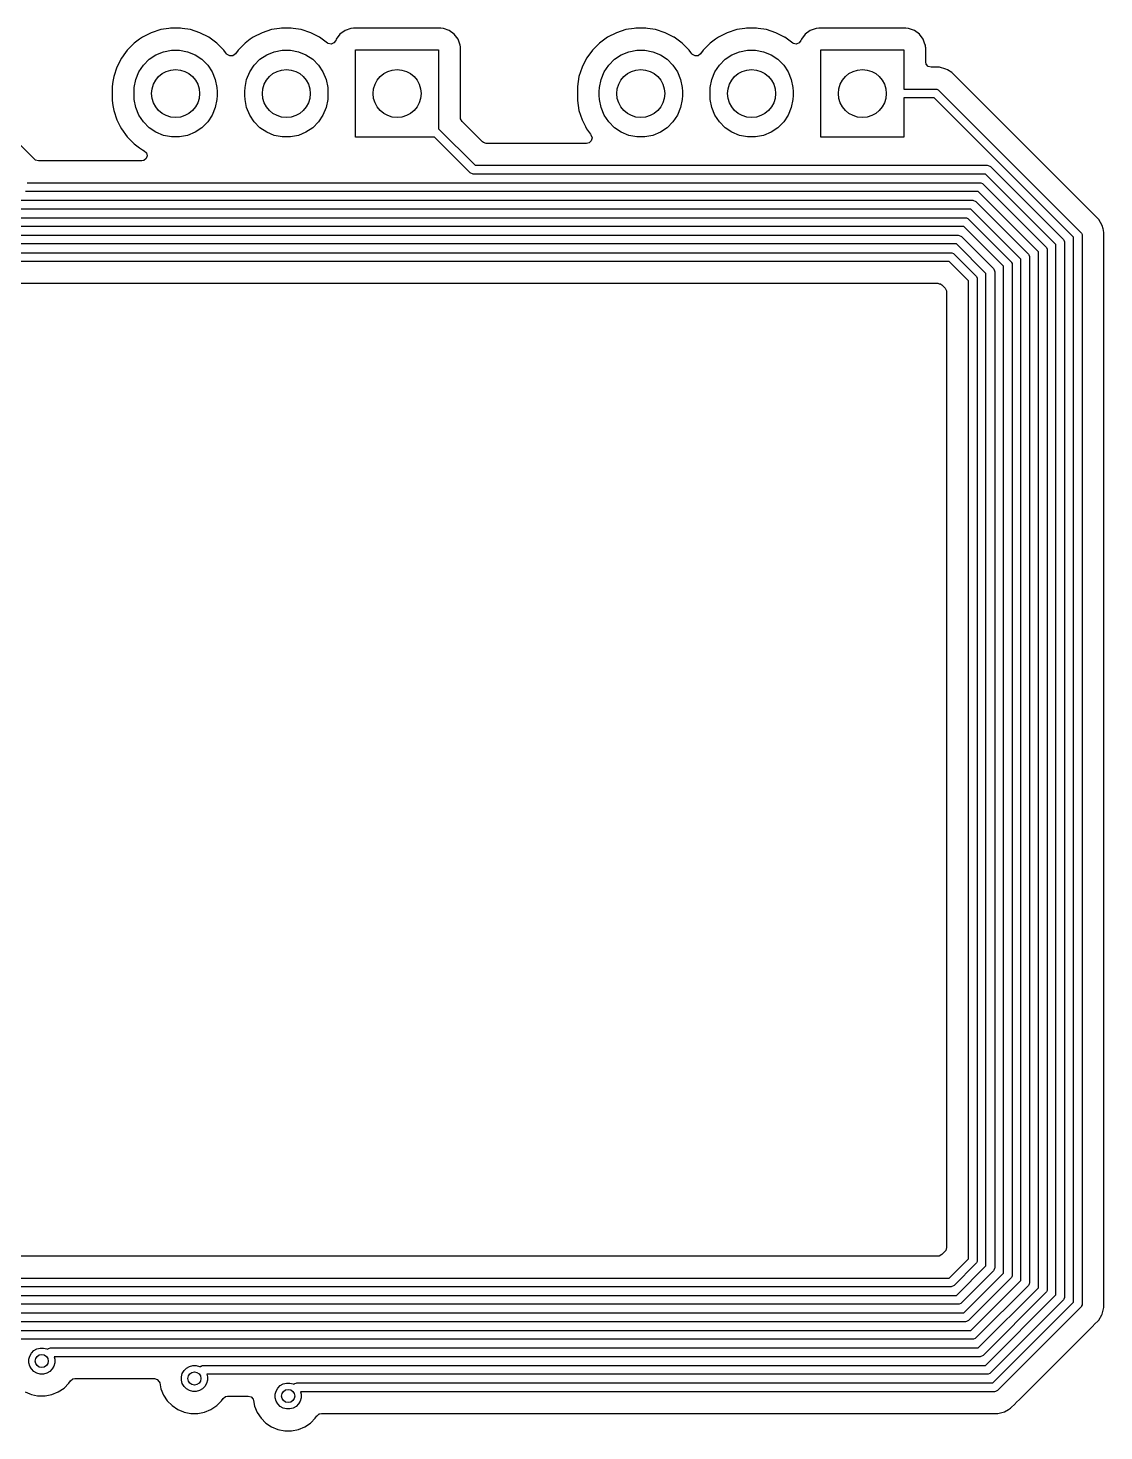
# Model space of a CAD drawing. Extents: x 81.5 to 180.4, y -148.7 to -49.7.
# Drawn here: x 141.18 to 165.86, y -112.36 to -80.2 of the extents above; entities that cross this region are included whole.
import ezdxf

# ---------------------------------------------------------------- set-up
doc = ezdxf.new("R2010")
doc.units = 0
doc.layers.add('BLACK', color=7, linetype='CONTINUOUS')

msp = doc.modelspace()

# ---------------------------------------------------------------- linework, layer by layer
at = {"layer": 'BLACK', "linetype": 'CONTINUOUS'}
for p, q in [((144.010244, -80.30595), (143.806461, -80.409783)), ((144.22775, -80.235278), (144.010244, -80.30595)), ((144.227753, -80.235278), (144.22775, -80.235278)), ((144.413188, -80.205908), (144.227753, -80.235278)), ((144.453646, -80.1995), (144.413188, -80.205908)), ((144.682354, -80.1995), (144.453646, -80.1995)), ((144.722812, -80.205908), (144.682354, -80.1995)), ((144.908248, -80.235278), (144.722812, -80.205908)), ((145.125755, -80.30595), (144.908248, -80.235278)), ((145.326926, -80.408452), (145.125755, -80.30595)), ((146.550244, -80.30595), (146.346461, -80.409783)), ((146.76775, -80.235278), (146.550244, -80.30595)), ((146.767753, -80.235278), (146.76775, -80.235278)), ((146.953188, -80.205908), (146.767753, -80.235278)), ((146.993646, -80.1995), (146.953188, -80.205908)), ((147.222354, -80.1995), (146.993646, -80.1995)), ((147.262812, -80.205908), (147.222354, -80.1995)), ((147.448248, -80.235278), (147.262812, -80.205908)), ((147.665755, -80.30595), (147.448248, -80.235278)), ((147.866926, -80.408452), (147.665755, -80.30595)), ((148.337952, -80.342455), (148.251706, -80.457664)), ((148.337955, -80.342452), (148.337952, -80.342455)), ((148.453164, -80.256206), (148.337955, -80.342452)), ((148.453171, -80.256202), (148.453164, -80.256206)), ((148.588016, -80.205908), (148.453171, -80.256202)), ((148.647623, -80.199501), (148.588016, -80.205908)), ((148.647629, -80.1995), (148.647623, -80.199501)), ((150.648364, -80.1995), (148.647629, -80.1995)), ((150.648373, -80.1995), (150.648364, -80.1995)), ((150.648381, -80.1995), (150.648373, -80.1995)), ((150.648383, -80.199501), (150.648381, -80.1995)), ((150.707983, -80.205908), (150.648383, -80.199501)), ((150.842828, -80.256202), (150.707982, -80.205908)), ((150.707982, -80.205908), (150.707983, -80.205908)), ((150.842835, -80.256206), (150.842828, -80.256202)), ((150.958044, -80.342452), (150.842835, -80.256206)), ((150.958047, -80.342455), (150.958044, -80.342452)), ((151.044293, -80.457664), (150.958047, -80.342455)), ((154.678244, -80.30595), (154.474461, -80.409783)), ((154.89575, -80.235278), (154.678244, -80.30595)), ((154.895753, -80.235278), (154.89575, -80.235278)), ((155.081188, -80.205908), (154.895753, -80.235278)), ((155.121646, -80.1995), (155.081188, -80.205908)), ((155.350354, -80.1995), (155.121646, -80.1995)), ((155.390812, -80.205908), (155.350354, -80.1995)), ((155.576248, -80.235278), (155.390812, -80.205908)), ((155.793755, -80.30595), (155.576248, -80.235278)), ((155.994926, -80.408452), (155.793755, -80.30595)), ((157.218244, -80.30595), (157.014461, -80.409783)), ((157.43575, -80.235278), (157.218244, -80.30595)), ((157.435753, -80.235278), (157.43575, -80.235278)), ((157.621188, -80.205908), (157.435753, -80.235278)), ((157.661646, -80.1995), (157.621188, -80.205908)), ((157.890354, -80.1995), (157.661646, -80.1995)), ((157.930812, -80.205908), (157.890354, -80.1995)), ((158.116248, -80.235278), (157.930812, -80.205908)), ((158.333755, -80.30595), (158.116248, -80.235278)), ((158.534926, -80.408452), (158.333755, -80.30595)), ((159.005952, -80.342455), (158.919706, -80.457664)), ((159.005955, -80.342452), (159.005952, -80.342455)), ((159.121164, -80.256206), (159.005955, -80.342452)), ((159.121171, -80.256202), (159.121164, -80.256206)), ((159.256016, -80.205908), (159.121171, -80.256202)), ((159.315623, -80.199501), (159.256016, -80.205908)), ((159.315629, -80.1995), (159.315623, -80.199501)), ((161.316364, -80.1995), (159.315629, -80.1995)), ((161.316373, -80.1995), (161.316364, -80.1995)), ((161.316381, -80.1995), (161.316373, -80.1995)), ((161.316383, -80.199501), (161.316381, -80.1995)), ((161.375983, -80.205908), (161.316383, -80.199501)), ((161.510828, -80.256202), (161.375982, -80.205908)), ((161.375982, -80.205908), (161.375983, -80.205908)), ((161.510835, -80.256206), (161.510828, -80.256202)), ((161.626044, -80.342452), (161.510835, -80.256206)), ((161.626047, -80.342455), (161.626044, -80.342452)), ((161.712293, -80.457664), (161.626047, -80.342455)), ((143.459714, -80.705934), (143.42004, -80.760541)), ((143.459716, -80.705932), (143.459714, -80.705934)), ((143.621431, -80.544216), (143.459716, -80.705931)), ((143.459716, -80.705931), (143.459716, -80.705932)), ((143.621432, -80.544216), (143.621431, -80.544216)), ((143.621434, -80.544214), (143.621432, -80.544216)), ((143.740551, -80.45767), (143.621434, -80.544214)), ((143.806461, -80.409783), (143.740551, -80.45767)), ((144.291504, -80.741014), (144.474639, -80.704587)), ((144.474639, -80.704587), (144.661361, -80.704587)), ((144.661361, -80.704587), (144.844496, -80.741014)), ((145.329538, -80.409783), (145.326926, -80.408452)), ((145.514566, -80.544214), (145.329538, -80.409783)), ((145.676286, -80.705934), (145.514566, -80.544214)), ((145.71596, -80.760541), (145.676286, -80.705934)), ((145.999715, -80.705932), (145.938318, -80.790438)), ((146.161431, -80.544216), (145.999715, -80.705932)), ((146.161432, -80.544216), (146.161431, -80.544216)), ((146.161434, -80.544214), (146.161432, -80.544216)), ((146.280551, -80.45767), (146.161434, -80.544214)), ((146.346461, -80.409783), (146.280551, -80.45767)), ((146.831504, -80.741014), (147.014639, -80.704587)), ((147.014639, -80.704587), (147.201361, -80.704587)), ((147.201361, -80.704587), (147.384496, -80.741014)), ((147.869538, -80.409783), (147.866926, -80.408452)), ((148.05225, -80.542531), (147.869538, -80.409783)), ((148.065699, -80.551039), (148.05225, -80.542531)), ((148.133972, -80.565891), (148.065699, -80.551039)), ((148.199436, -80.541474), (148.133972, -80.565891)), ((148.241308, -80.485541), (148.199436, -80.541474)), ((148.251703, -80.45767), (148.241308, -80.485541)), ((148.251706, -80.457664), (148.251703, -80.45767)), ((148.6955, -82.7), (148.6955, -80.7)), ((148.6955, -80.7), (150.6005, -80.7)), ((150.6005, -80.7), (150.6005, -82.511078)), ((151.044297, -80.457671), (151.044293, -80.457664)), ((151.08466, -80.565891), (151.044297, -80.457671)), ((151.094591, -80.592517), (151.08466, -80.565891)), ((151.098823, -80.631891), (151.094591, -80.592517)), ((151.100998, -80.652123), (151.098823, -80.631891)), ((151.100999, -80.652129), (151.100998, -80.652123)), ((151.100999, -82.252401), (151.100999, -80.652129)), ((154.127714, -80.705934), (154.08804, -80.760541)), ((154.127716, -80.705932), (154.127714, -80.705934)), ((154.289431, -80.544216), (154.127716, -80.705931)), ((154.127716, -80.705931), (154.127716, -80.705932)), ((154.289432, -80.544216), (154.289431, -80.544216)), ((154.289434, -80.544214), (154.289432, -80.544216)), ((154.408551, -80.45767), (154.289434, -80.544214)), ((154.474461, -80.409783), (154.408551, -80.45767)), ((154.959504, -80.741014), (155.142639, -80.704587)), ((155.142639, -80.704587), (155.329361, -80.704587)), ((155.329361, -80.704587), (155.512496, -80.741014)), ((155.997538, -80.409783), (155.994926, -80.408452)), ((156.182566, -80.544214), (155.997538, -80.409783)), ((156.344286, -80.705934), (156.182566, -80.544214)), ((156.38396, -80.760541), (156.344286, -80.705934)), ((156.667715, -80.705932), (156.606318, -80.790438)), ((156.829431, -80.544216), (156.667715, -80.705932)), ((156.829432, -80.544216), (156.829431, -80.544216)), ((156.829434, -80.544214), (156.829432, -80.544216)), ((156.948551, -80.45767), (156.829434, -80.544214)), ((157.014461, -80.409783), (156.948551, -80.45767)), ((157.499504, -80.741014), (157.682639, -80.704587)), ((157.682639, -80.704587), (157.869361, -80.704587)), ((157.869361, -80.704587), (158.052496, -80.741014)), ((158.537538, -80.409783), (158.534926, -80.408452)), ((158.72025, -80.542531), (158.537538, -80.409783)), ((158.733699, -80.551039), (158.72025, -80.542531)), ((158.801972, -80.565891), (158.733699, -80.551039)), ((158.867436, -80.541474), (158.801972, -80.565891)), ((158.909308, -80.485541), (158.867436, -80.541474)), ((158.919703, -80.45767), (158.909308, -80.485541)), ((158.919706, -80.457664), (158.919703, -80.45767)), ((159.3635, -82.7), (159.3635, -80.7)), ((159.3635, -80.7), (161.2685, -80.7)), ((161.2685, -80.7), (161.2685, -81.6)), ((161.712297, -80.457671), (161.712293, -80.457664)), ((161.75266, -80.565891), (161.712297, -80.457671)), ((161.762591, -80.592517), (161.75266, -80.565891)), ((161.766823, -80.631891), (161.762591, -80.592517)), ((161.768998, -80.652123), (161.766823, -80.631891)), ((161.768999, -80.652129), (161.768998, -80.652123)), ((161.768999, -80.9755), (161.768999, -80.652129)), ((143.325283, -80.890961), (143.22145, -81.094744)), ((143.42004, -80.760541), (143.325283, -80.890961)), ((143.831708, -81.04824), (143.96374, -80.916208)), ((143.96374, -80.916208), (144.118995, -80.81247)), ((144.118995, -80.81247), (144.291504, -80.741014)), ((144.844496, -80.741014), (145.017005, -80.81247)), ((145.017005, -80.81247), (145.17226, -80.916208)), ((145.17226, -80.916208), (145.304292, -81.04824)), ((145.737682, -80.790438), (145.71596, -80.760541)), ((145.751579, -80.806476), (145.737682, -80.790438)), ((145.813374, -80.839082), (145.751579, -80.806476)), ((145.882987, -80.833103), (145.813374, -80.839082)), ((145.938318, -80.790438), (145.882987, -80.833103)), ((146.371708, -81.04824), (146.50374, -80.916208)), ((146.50374, -80.916208), (146.658995, -80.81247)), ((146.658995, -80.81247), (146.831504, -80.741014)), ((147.384496, -80.741014), (147.557005, -80.81247)), ((147.557005, -80.81247), (147.71226, -80.916208)), ((147.71226, -80.916208), (147.844292, -81.04824)), ((153.993283, -80.890961), (153.88945, -81.094744)), ((154.08804, -80.760541), (153.993283, -80.890961)), ((154.499708, -81.04824), (154.63174, -80.916208)), ((154.63174, -80.916208), (154.786995, -80.81247)), ((154.786995, -80.81247), (154.959504, -80.741014)), ((155.512496, -80.741014), (155.685005, -80.81247)), ((155.685005, -80.81247), (155.84026, -80.916208)), ((155.84026, -80.916208), (155.972292, -81.04824)), ((156.405682, -80.790438), (156.38396, -80.760541)), ((156.419579, -80.806476), (156.405682, -80.790438)), ((156.481374, -80.839082), (156.419579, -80.806476)), ((156.550987, -80.833103), (156.481374, -80.839082)), ((156.606318, -80.790438), (156.550987, -80.833103)), ((157.039708, -81.04824), (157.17174, -80.916208)), ((157.17174, -80.916208), (157.326995, -80.81247)), ((157.326995, -80.81247), (157.499504, -80.741014)), ((158.052496, -80.741014), (158.225005, -80.81247)), ((158.225005, -80.81247), (158.38026, -80.916208)), ((158.38026, -80.916208), (158.512292, -81.04824)), ((161.780205, -81.027011), (161.768999, -80.9755)), ((161.82596, -81.079815), (161.780205, -81.027011)), ((143.150778, -81.312253), (143.132905, -81.425099)), ((143.22145, -81.094744), (143.150778, -81.31225)), ((143.150778, -81.31225), (143.150778, -81.312253)), ((143.656514, -81.376004), (143.72797, -81.203495)), ((143.72797, -81.203495), (143.831708, -81.04824)), ((145.304292, -81.04824), (145.40803, -81.203495)), ((145.40803, -81.203495), (145.479486, -81.376004)), ((146.196514, -81.376004), (146.26797, -81.203495)), ((146.26797, -81.203495), (146.371708, -81.04824)), ((147.844292, -81.04824), (147.94803, -81.203495)), ((147.94803, -81.203495), (148.019486, -81.376004)), ((153.818778, -81.312253), (153.800905, -81.425099)), ((153.88945, -81.094744), (153.818778, -81.31225)), ((153.818778, -81.31225), (153.818778, -81.312253)), ((154.324514, -81.376004), (154.39597, -81.203495)), ((154.39597, -81.203495), (154.499708, -81.04824)), ((155.972292, -81.04824), (156.07603, -81.203495)), ((156.07603, -81.203495), (156.147486, -81.376004)), ((156.864514, -81.376004), (156.93597, -81.203495)), ((156.93597, -81.203495), (157.039708, -81.04824)), ((158.512292, -81.04824), (158.61603, -81.203495)), ((158.61603, -81.203495), (158.687486, -81.376004)), ((161.892999, -81.0995), (161.82596, -81.079815)), ((161.915931, -81.0995), (161.892999, -81.0995)), ((161.915947, -81.099499), (161.915931, -81.0995)), ((161.923543, -81.099499), (161.915947, -81.099499)), ((162.081657, -81.099499), (161.923543, -81.099499)), ((162.234385, -81.140423), (162.081657, -81.099499)), ((162.269578, -81.160742), (162.234385, -81.140423)), ((162.371316, -81.21948), (162.269578, -81.160742)), ((162.371317, -81.219481), (162.371316, -81.21948)), ((162.490188, -81.338352), (162.371317, -81.219481)), ((162.49019, -81.338355), (162.490188, -81.338352)), ((165.620374, -84.468539), (162.49019, -81.338355)), ((143.132905, -81.425099), (143.115, -81.538146)), ((143.115, -81.538146), (143.115, -81.861854)), ((143.6155, -81.6525), (143.620087, -81.559139)), ((143.6155, -81.7475), (143.6155, -81.6525)), ((143.620087, -81.559139), (143.656514, -81.376004)), ((145.479486, -81.376004), (145.515913, -81.559139)), ((145.515913, -81.559139), (145.5205, -81.6525)), ((145.5205, -81.6525), (145.5205, -81.7475)), ((146.1555, -81.6525), (146.160087, -81.559139)), ((146.1555, -81.7475), (146.1555, -81.6525)), ((146.160087, -81.559139), (146.196514, -81.376004)), ((148.019486, -81.376004), (148.055913, -81.559139)), ((148.055913, -81.559139), (148.0605, -81.6525)), ((148.0605, -81.6525), (148.0605, -81.7475)), ((153.800905, -81.425099), (153.783, -81.538146)), ((153.783, -81.538146), (153.783, -81.861854)), ((154.2835, -81.6525), (154.288087, -81.559139)), ((154.2835, -81.7475), (154.2835, -81.6525)), ((154.288087, -81.559139), (154.324514, -81.376004)), ((156.147486, -81.376004), (156.183913, -81.559139)), ((156.183913, -81.559139), (156.1885, -81.6525)), ((156.1885, -81.6525), (156.1885, -81.7475)), ((156.8235, -81.6525), (156.828087, -81.559139)), ((156.8235, -81.7475), (156.8235, -81.6525)), ((156.828087, -81.559139), (156.864514, -81.376004)), ((158.687486, -81.376004), (158.723913, -81.559139)), ((158.723913, -81.559139), (158.7285, -81.6525)), ((158.7285, -81.6525), (158.7285, -81.7475)), ((161.2685, -81.6), (162.0026, -81.6)), ((162.0026, -81.6), (162.022109, -81.601921)), ((162.022109, -81.601921), (162.058157, -81.616853)), ((162.058157, -81.616853), (162.073311, -81.629289)), ((162.073311, -81.629289), (165.32671, -84.882689)), ((143.115, -81.861854), (143.132889, -81.974799)), ((143.132889, -81.974799), (143.150778, -82.087746)), ((143.620087, -81.840861), (143.6155, -81.7475)), ((143.656514, -82.023996), (143.620087, -81.840861)), ((145.515913, -81.840861), (145.479486, -82.023996)), ((145.5205, -81.7475), (145.515913, -81.840861)), ((146.160087, -81.840861), (146.1555, -81.7475)), ((146.196514, -82.023996), (146.160087, -81.840861)), ((148.055913, -81.840861), (148.019486, -82.023996)), ((148.0605, -81.7475), (148.055913, -81.840861)), ((153.783, -81.861854), (153.800889, -81.974799)), ((153.800889, -81.974799), (153.818778, -82.087746)), ((154.288087, -81.840861), (154.2835, -81.7475)), ((154.324514, -82.023996), (154.288087, -81.840861)), ((156.183913, -81.840861), (156.147486, -82.023996)), ((156.1885, -81.7475), (156.183913, -81.840861)), ((156.828087, -81.840861), (156.8235, -81.7475)), ((156.864514, -82.023996), (156.828087, -81.840861)), ((158.723913, -81.840861), (158.687486, -82.023996)), ((158.7285, -81.7475), (158.723913, -81.840861)), ((161.961178, -81.8), (161.2685, -81.8)), ((161.2685, -81.8), (161.2685, -82.7)), ((165.156, -84.994821), (161.961178, -81.8)), ((143.150778, -82.087746), (143.150778, -82.087749)), ((143.150778, -82.087749), (143.22145, -82.305255)), ((143.22145, -82.305255), (143.298, -82.455492)), ((143.72797, -82.196505), (143.656514, -82.023996)), ((143.831708, -82.35176), (143.72797, -82.196505)), ((145.40803, -82.196505), (145.304292, -82.35176)), ((145.479486, -82.023996), (145.40803, -82.196505)), ((146.26797, -82.196505), (146.196514, -82.023996)), ((146.371708, -82.35176), (146.26797, -82.196505)), ((147.94803, -82.196505), (147.844292, -82.35176)), ((148.019486, -82.023996), (147.94803, -82.196505)), ((151.103833, -82.278759), (151.100999, -82.252401)), ((151.137318, -82.340082), (151.103833, -82.278759)), ((153.818778, -82.087746), (153.818778, -82.087749)), ((153.818778, -82.087749), (153.88945, -82.305255)), ((153.88945, -82.305255), (153.966, -82.455492)), ((154.39597, -82.196505), (154.324514, -82.023996)), ((154.499708, -82.35176), (154.39597, -82.196505)), ((156.07603, -82.196505), (155.972292, -82.35176)), ((156.147486, -82.023996), (156.07603, -82.196505)), ((156.93597, -82.196505), (156.864514, -82.023996)), ((157.039708, -82.35176), (156.93597, -82.196505)), ((158.61603, -82.196505), (158.512292, -82.35176)), ((158.687486, -82.023996), (158.61603, -82.196505)), ((141.338416, -83.209181), (140.469318, -82.340083)), ((143.298, -82.455492), (143.325283, -82.509038)), ((143.325283, -82.509038), (143.459714, -82.694066)), ((143.96374, -82.483792), (143.831708, -82.35176)), ((144.118995, -82.58753), (143.96374, -82.483792)), ((144.291504, -82.658986), (144.118995, -82.58753)), ((145.017005, -82.58753), (144.844496, -82.658986)), ((145.17226, -82.483792), (145.017005, -82.58753)), ((145.304292, -82.35176), (145.17226, -82.483792)), ((146.50374, -82.483792), (146.371708, -82.35176)), ((146.658995, -82.58753), (146.50374, -82.483792)), ((146.831504, -82.658986), (146.658995, -82.58753)), ((147.557005, -82.58753), (147.384496, -82.658986)), ((147.71226, -82.483792), (147.557005, -82.58753)), ((147.844292, -82.35176), (147.71226, -82.483792)), ((150.6005, -82.511078), (151.434421, -83.345)), ((151.605417, -82.808181), (151.137318, -82.340082)), ((153.966, -82.455492), (153.993283, -82.509038)), ((153.993283, -82.509038), (154.083271, -82.632896)), ((154.083271, -82.632896), (154.093965, -82.647614)), ((154.63174, -82.483792), (154.499708, -82.35176)), ((154.786995, -82.58753), (154.63174, -82.483792)), ((154.959504, -82.658986), (154.786995, -82.58753)), ((155.685005, -82.58753), (155.512496, -82.658986)), ((155.84026, -82.483792), (155.685005, -82.58753)), ((155.972292, -82.35176), (155.84026, -82.483792)), ((157.17174, -82.483792), (157.039708, -82.35176)), ((157.326995, -82.58753), (157.17174, -82.483792)), ((157.499504, -82.658986), (157.326995, -82.58753)), ((158.225005, -82.58753), (158.052496, -82.658986)), ((158.38026, -82.483792), (158.225005, -82.58753)), ((158.512292, -82.35176), (158.38026, -82.483792)), ((143.459714, -82.694066), (143.621434, -82.855786)), ((143.621434, -82.855786), (143.740549, -82.942328)), ((143.740549, -82.942328), (143.806463, -82.990218)), ((144.474639, -82.695413), (144.291504, -82.658986)), ((144.661361, -82.695413), (144.474639, -82.695413)), ((144.844496, -82.658986), (144.661361, -82.695413)), ((147.014639, -82.695413), (146.831504, -82.658986)), ((147.201361, -82.695413), (147.014639, -82.695413)), ((147.384496, -82.658986), (147.201361, -82.695413)), ((150.506579, -82.7), (148.6955, -82.7)), ((151.32229, -83.515711), (150.506579, -82.7)), ((151.626059, -82.824815), (151.605417, -82.808181)), ((151.693098, -82.8445), (151.626059, -82.824815)), ((153.993647, -82.8445), (151.693098, -82.8445)), ((154.051514, -82.83017), (153.993647, -82.8445)), ((154.10162, -82.781475), (154.051514, -82.83017)), ((154.093965, -82.647614), (154.117445, -82.713421)), ((154.117445, -82.713421), (154.10162, -82.781475)), ((155.142639, -82.695413), (154.959504, -82.658986)), ((155.329361, -82.695413), (155.142639, -82.695413)), ((155.512496, -82.658986), (155.329361, -82.695413)), ((157.682639, -82.695413), (157.499504, -82.658986)), ((157.869361, -82.695413), (157.682639, -82.695413)), ((158.052496, -82.658986), (157.869361, -82.695413)), ((161.2685, -82.7), (159.3635, -82.7)), ((141.359058, -83.225815), (141.338416, -83.209181)), ((141.426097, -83.2455), (141.359058, -83.225815)), ((143.790986, -83.2455), (141.426097, -83.2455)), ((143.83762, -83.236397), (143.790986, -83.2455)), ((143.806463, -82.990218), (143.84728, -83.011015)), ((143.892335, -83.192945), (143.83762, -83.236397)), ((143.84728, -83.011015), (143.898077, -83.058989)), ((143.914872, -83.12681), (143.892335, -83.192945)), ((143.898077, -83.058989), (143.914872, -83.12681)), ((151.337443, -83.528148), (151.32229, -83.515711)), ((151.373491, -83.543079), (151.337443, -83.528148)), ((151.393, -83.545), (151.373491, -83.543079)), ((163.139078, -83.545), (151.393, -83.545)), ((151.434421, -83.345), (163.1805, -83.345)), ((164.197034, -84.602955), (163.139078, -83.545)), ((163.1805, -83.345), (163.200009, -83.346921)), ((163.200009, -83.346921), (163.236057, -83.361853)), ((163.236057, -83.361853), (163.251211, -83.374289)), ((163.251211, -83.374289), (164.338455, -84.461534)), ((141.167421, -83.746), (163.0144, -83.746)), ((163.0144, -83.746), (163.033909, -83.747921)), ((163.033909, -83.747921), (163.069957, -83.762853)), ((163.069957, -83.762853), (163.085111, -83.775289)), ((163.085111, -83.775289), (164.524711, -85.214889)), ((130.900422, -84.147), (161.6, -84.147)), ((162.972978, -83.946), (141.126, -83.946)), ((161.6, -84.147), (162.8483, -84.147)), ((162.8483, -84.147), (162.867809, -84.148921)), ((162.867809, -84.148921), (162.903857, -84.163853)), ((162.903857, -84.163853), (162.919011, -84.176289)), ((162.919011, -84.176289), (164.123711, -85.380989)), ((164.354, -85.327022), (162.972978, -83.946)), ((120.633421, -84.548), (162.6822, -84.548)), ((161.6, -84.347), (130.859, -84.347)), ((162.806878, -84.347), (161.6, -84.347)), ((162.6822, -84.548), (162.701709, -84.549921)), ((162.701709, -84.549921), (162.737757, -84.564853)), ((162.737757, -84.564853), (162.752911, -84.577289)), ((163.953, -85.493122), (162.806878, -84.347)), ((164.338455, -84.461534), (164.338461, -84.461539)), ((164.338461, -84.461539), (164.925711, -85.048789)), ((165.620385, -84.468549), (165.620374, -84.468539)), ((165.624715, -84.472879), (165.620385, -84.468549)), ((165.624716, -84.47288), (165.624715, -84.472879)), ((165.73652, -84.584684), (165.624716, -84.47288)), ((162.640778, -84.748), (120.592, -84.748)), ((163.552, -85.659221), (162.640778, -84.748)), ((162.752911, -84.577289), (163.72271, -85.547089)), ((164.197039, -84.602961), (164.197034, -84.602955)), ((164.755, -85.160922), (164.197039, -84.602961)), ((165.32671, -84.882689), (165.339147, -84.897842)), ((165.736521, -84.584686), (165.73652, -84.584684)), ((165.736524, -84.58469), (165.736521, -84.584686)), ((165.815573, -84.721609), (165.736524, -84.58469)), ((165.815577, -84.721616), (165.815573, -84.721609)), ((165.837941, -84.80508), (165.815577, -84.721616)), ((165.844568, -84.829815), (165.837941, -84.80508)), ((165.849307, -84.8475), (165.844568, -84.829815)), ((165.8565, -84.874343), (165.849307, -84.8475)), ((165.8565, -85.870943), (165.8565, -84.874343)), ((162.474678, -85.149), (110.259, -85.149)), ((110.300422, -84.949), (162.5161, -84.949)), ((163.151, -85.825321), (162.474678, -85.149)), ((162.5161, -84.949), (162.535609, -84.950921)), ((162.535609, -84.950921), (162.571657, -84.965853)), ((162.571657, -84.965853), (162.586811, -84.978289)), ((162.586811, -84.978289), (163.321711, -85.71319)), ((164.755, -109.239078), (164.755, -85.160922)), ((164.925711, -85.048789), (164.938147, -85.063943)), ((164.938147, -85.063943), (164.953079, -85.099991)), ((164.953079, -85.099991), (164.955, -85.1195)), ((164.955, -85.1195), (164.955, -109.2805)), ((165.156, -85.95), (165.156, -84.994821)), ((165.339147, -84.897842), (165.339147, -84.897843)), ((165.339147, -84.897843), (165.354079, -84.933891)), ((165.354079, -84.933891), (165.356, -84.9534)), ((165.356, -84.9534), (165.356, -85.95)), ((100.099422, -85.35), (162.35, -85.35)), ((162.35, -85.35), (162.369509, -85.351921)), ((162.369509, -85.351921), (162.405557, -85.366853)), ((162.405557, -85.366853), (162.420711, -85.379289)), ((162.420711, -85.379289), (162.920711, -85.879289)), ((163.953, -91.2), (163.953, -85.493122)), ((164.123711, -85.380989), (164.136147, -85.396143)), ((164.136147, -85.396143), (164.151079, -85.432191)), ((164.151079, -85.432191), (164.153, -85.4517)), ((164.153, -85.4517), (164.153, -91.2)), ((164.354, -88.7), (164.354, -85.327022)), ((164.524711, -85.214889), (164.537147, -85.230043)), ((164.537147, -85.230043), (164.552079, -85.266091)), ((164.552079, -85.266091), (164.554, -85.2856)), ((164.554, -85.2856), (164.554, -88.7)), ((162.308578, -85.55), (100.058, -85.55)), ((162.75, -85.991422), (162.308578, -85.55)), ((163.151, -108.574678), (163.151, -85.825321)), ((163.321711, -85.71319), (163.334148, -85.728343)), ((163.334148, -85.728343), (163.349079, -85.764391)), ((163.349079, -85.764391), (163.351, -85.7839)), ((163.351, -85.7839), (163.351, -108.6161)), ((163.552, -108.740778), (163.552, -85.659221)), ((163.72271, -85.547089), (163.735147, -85.562242)), ((163.735147, -85.562242), (163.73952, -85.5728)), ((163.73952, -85.5728), (163.750079, -85.598291)), ((163.750079, -85.598291), (163.752, -85.6178)), ((163.752, -85.6178), (163.752, -108.7822)), ((100.144669, -86.0505), (162.049903, -86.0505)), ((162.049903, -86.0505), (162.079343, -86.059144)), ((162.079343, -86.059144), (162.10933, -86.065668)), ((162.10933, -86.065668), (162.114345, -86.069422)), ((162.114345, -86.069422), (162.116942, -86.070185)), ((162.116942, -86.070185), (162.137584, -86.086819)), ((162.137584, -86.086819), (162.213181, -86.162416)), ((162.213181, -86.162416), (162.246666, -86.223739)), ((162.75, -108.408578), (162.75, -85.991422)), ((162.920711, -85.879289), (162.933147, -85.894443)), ((162.933147, -85.894443), (162.948079, -85.930491)), ((162.948079, -85.930491), (162.95, -85.95)), ((162.95, -85.95), (162.95, -108.45)), ((165.156, -109.405178), (165.156, -85.95)), ((165.356, -85.95), (165.356, -109.4466)), ((165.8565, -97.358713), (165.8565, -85.870943)), ((162.246666, -86.223739), (162.2495, -86.250097)), ((162.2495, -86.250097), (162.2495, -108.149901)), ((164.354, -109.072978), (164.354, -88.7)), ((164.554, -88.7), (164.554, -109.1144)), ((163.953, -108.906878), (163.953, -91.2)), ((164.153, -91.2), (164.153, -108.9483)), ((165.8565, -109.020513), (165.8565, -97.358713)), ((162.049902, -108.3495), (132.270943, -108.3495)), ((162.076261, -108.346666), (162.049902, -108.3495)), ((162.137584, -108.313181), (162.076261, -108.346666)), ((162.213182, -108.237582), (162.137584, -108.313181)), ((162.229815, -108.21694), (162.213182, -108.237582)), ((162.2495, -108.149901), (162.229815, -108.21694)), ((162.308578, -108.85), (162.75, -108.408578)), ((162.920711, -108.520711), (162.420711, -109.020711)), ((162.474678, -109.251), (163.151, -108.574678)), ((163.321711, -108.68681), (162.586811, -109.421711)), ((162.933147, -108.505557), (162.920711, -108.520711)), ((162.948079, -108.469509), (162.933147, -108.505557)), ((162.95, -108.45), (162.948079, -108.469509)), ((163.334148, -108.671657), (163.321711, -108.68681)), ((163.349079, -108.635609), (163.334148, -108.671657)), ((163.351, -108.6161), (163.349079, -108.635609)), ((132.35, -108.85), (162.308578, -108.85)), ((162.640778, -109.652), (163.552, -108.740778)), ((163.72271, -108.852911), (162.752911, -109.822711)), ((162.806878, -110.053), (163.953, -108.906878)), ((163.735147, -108.837758), (163.72271, -108.852911)), ((163.741029, -108.823556), (163.735147, -108.837758)), ((163.750079, -108.801709), (163.741029, -108.823556)), ((163.752, -108.7822), (163.750079, -108.801709)), ((164.136147, -109.003857), (164.123711, -109.019011)), ((164.144161, -108.984509), (164.136147, -109.003857)), ((164.151079, -108.967809), (164.144161, -108.984509)), ((164.153, -108.9483), (164.151079, -108.967809)), ((162.35, -109.05), (132.391422, -109.05)), ((134.699, -109.251), (162.474678, -109.251)), ((162.369509, -109.048079), (162.35, -109.05)), ((162.405557, -109.033147), (162.369509, -109.048079)), ((162.420711, -109.020711), (162.405557, -109.033147)), ((164.123711, -109.019011), (162.919011, -110.223711)), ((162.972978, -110.454), (164.354, -109.072978)), ((164.524711, -109.185111), (163.085111, -110.624711)), ((163.139078, -110.855), (164.755, -109.239078)), ((164.537147, -109.169957), (164.524711, -109.185111)), ((164.552079, -109.133909), (164.537147, -109.169957)), ((164.554, -109.1144), (164.552079, -109.133909)), ((164.953079, -109.300009), (164.938148, -109.336057)), ((164.955, -109.2805), (164.953079, -109.300009)), ((165.8565, -109.367543), (165.8565, -109.020513)), ((162.5161, -109.451), (134.740421, -109.451)), ((162.535609, -109.449079), (162.5161, -109.451)), ((162.571657, -109.434147), (162.535609, -109.449079)), ((162.586811, -109.421711), (162.571657, -109.434147)), ((164.925711, -109.35121), (163.251211, -111.025711)), ((163.380589, -111.180589), (165.156, -109.405178)), ((165.326711, -109.517311), (163.522011, -111.322011)), ((164.938148, -109.336057), (164.925711, -109.35121)), ((165.339147, -109.502158), (165.326711, -109.517311)), ((165.34352, -109.491599), (165.339147, -109.502158)), ((165.354079, -109.466109), (165.34352, -109.491599)), ((165.356, -109.4466), (165.354079, -109.466109)), ((165.815577, -109.678385), (165.8565, -109.525658)), ((165.8565, -109.525658), (165.8565, -109.367543)), ((136.799, -109.652), (162.640778, -109.652)), ((162.6822, -109.852), (136.839422, -109.852)), ((162.701709, -109.850079), (162.6822, -109.852)), ((162.737757, -109.835147), (162.701709, -109.850079)), ((162.752911, -109.822711), (162.737757, -109.835147)), ((163.931819, -111.620016), (165.614506, -109.937327)), ((165.614506, -109.937327), (165.614511, -109.937324)), ((165.614511, -109.937324), (165.624714, -109.92712)), ((165.624714, -109.92712), (165.624716, -109.92712)), ((165.624716, -109.92712), (165.73652, -109.815316)), ((165.73652, -109.815316), (165.808244, -109.691086)), ((165.808244, -109.691086), (165.815577, -109.678385)), ((140.85, -110.053), (159.6, -110.053)), ((159.6, -110.253), (140.85, -110.253)), ((159.6, -110.053), (162.806878, -110.053)), ((162.8483, -110.253), (159.6, -110.253)), ((162.867809, -110.251079), (162.8483, -110.253)), ((162.903857, -110.236147), (162.867809, -110.251079)), ((162.919011, -110.223711), (162.903857, -110.236147)), ((141.222836, -110.638195), (141.261994, -110.570372)), ((141.261994, -110.570372), (141.317372, -110.514994)), ((141.317372, -110.514994), (141.385195, -110.475836)), ((141.385195, -110.475836), (141.460842, -110.455567)), ((141.460842, -110.455567), (141.539158, -110.455567)), ((141.539158, -110.455567), (141.614805, -110.475836)), ((141.614805, -110.475836), (141.628079, -110.483499)), ((141.628079, -110.483499), (141.628289, -110.48329)), ((141.628289, -110.48329), (141.643442, -110.470853)), ((141.643442, -110.470853), (141.654, -110.466479)), ((141.654, -110.466479), (141.679491, -110.455921)), ((141.679491, -110.455921), (141.699, -110.454)), ((141.699, -110.454), (142.35, -110.454)), ((142.35, -110.454), (162.972978, -110.454)), ((141.202567, -110.713842), (141.222836, -110.638195)), ((141.202567, -110.792158), (141.202567, -110.713842)), ((141.222836, -110.867805), (141.202567, -110.792158)), ((141.261994, -110.935628), (141.222836, -110.867805)), ((141.317372, -110.991006), (141.261994, -110.935628)), ((141.738006, -110.935628), (141.682628, -110.991006)), ((141.777164, -110.867805), (141.738006, -110.935628)), ((141.797433, -110.792158), (141.777164, -110.867805)), ((142.35, -110.654), (141.781399, -110.654)), ((141.781399, -110.654), (141.797433, -110.713842)), ((141.797433, -110.713842), (141.797433, -110.792158)), ((163.0144, -110.654), (142.35, -110.654)), ((144.761994, -110.971372), (144.817372, -110.915994)), ((144.817372, -110.915994), (144.885195, -110.876836)), ((144.885195, -110.876836), (144.960842, -110.856567)), ((144.960842, -110.856567), (145.039158, -110.856567)), ((145.039158, -110.856567), (145.114805, -110.876836)), ((145.114805, -110.876836), (145.128079, -110.884499)), ((145.128079, -110.884499), (145.128289, -110.88429)), ((145.128289, -110.88429), (145.143442, -110.871853)), ((145.143442, -110.871853), (145.154, -110.867479)), ((145.154, -110.867479), (145.179491, -110.856921)), ((145.179491, -110.856921), (145.199, -110.855)), ((145.199, -110.855), (153.1, -110.855)), ((153.1, -110.855), (163.139078, -110.855)), ((163.033909, -110.652079), (163.0144, -110.654)), ((163.069957, -110.637147), (163.033909, -110.652079)), ((163.085111, -110.624711), (163.069957, -110.637147)), ((141.385195, -111.030164), (141.317372, -110.991006)), ((141.460842, -111.050433), (141.385195, -111.030164)), ((141.539158, -111.050433), (141.460842, -111.050433)), ((141.614805, -111.030164), (141.539158, -111.050433)), ((141.682628, -110.991006), (141.614805, -111.030164)), ((142.121789, -111.263289), (142.157657, -111.209608)), ((142.157657, -111.209608), (142.211269, -111.164804)), ((142.211269, -111.164804), (142.260759, -111.1545)), ((142.260759, -111.1545), (142.270943, -111.1545)), ((142.270943, -111.1545), (144.082152, -111.1545)), ((144.082152, -111.1545), (144.149191, -111.174185)), ((144.149191, -111.174185), (144.194946, -111.226989)), ((144.194946, -111.226989), (144.203769, -111.254308)), ((144.203769, -111.254308), (144.230261, -111.387491)), ((144.702567, -111.114842), (144.722836, -111.039195)), ((144.702567, -111.193158), (144.702567, -111.114842)), ((144.722836, -111.268805), (144.702567, -111.193158)), ((144.722836, -111.039195), (144.761994, -110.971372)), ((145.297433, -111.193158), (145.277164, -111.268805)), ((153.1, -111.055), (145.281399, -111.055)), ((145.281399, -111.055), (145.297433, -111.114842)), ((145.297433, -111.114842), (145.297433, -111.193158)), ((147.035195, -111.277836), (147.110842, -111.257567)), ((147.110842, -111.257567), (147.189158, -111.257567)), ((147.189158, -111.257567), (147.264805, -111.277836)), ((147.304, -111.268479), (147.329491, -111.257921)), ((147.329491, -111.257921), (147.349, -111.256)), ((147.349, -111.256), (147.85, -111.256)), ((147.85, -111.256), (163.305178, -111.256)), ((163.1805, -111.055), (153.1, -111.055)), ((163.200009, -111.053079), (163.1805, -111.055)), ((163.236057, -111.038147), (163.200009, -111.053079)), ((163.251211, -111.025711), (163.236057, -111.038147)), ((163.305178, -111.256), (163.380589, -111.180589)), ((141.120827, -111.462397), (141.223679, -111.504999)), ((141.223679, -111.504999), (141.266503, -111.522737)), ((141.266503, -111.522737), (141.403306, -111.549949)), ((141.403306, -111.549949), (141.421153, -111.553499)), ((141.421153, -111.553499), (141.421156, -111.5535)), ((141.421156, -111.5535), (141.421158, -111.5535)), ((141.421158, -111.5535), (141.578844, -111.5535)), ((141.578844, -111.5535), (141.578845, -111.553499)), ((141.578845, -111.553499), (141.733497, -111.522737)), ((141.733497, -111.522737), (141.879179, -111.462394)), ((141.879179, -111.462394), (142.010289, -111.374789)), ((142.010289, -111.374789), (142.121789, -111.263289)), ((144.230261, -111.387491), (144.230264, -111.387501)), ((144.230264, -111.387501), (144.290602, -111.533172)), ((144.290602, -111.533172), (144.290609, -111.533185)), ((144.290609, -111.533185), (144.37821, -111.664288)), ((144.761994, -111.336628), (144.722836, -111.268805)), ((144.817372, -111.392006), (144.761994, -111.336628)), ((144.885195, -111.431164), (144.817372, -111.392006)), ((144.960842, -111.451433), (144.885195, -111.431164)), ((145.039158, -111.451433), (144.960842, -111.451433)), ((145.114805, -111.431164), (145.039158, -111.451433)), ((145.182628, -111.392006), (145.114805, -111.431164)), ((145.238006, -111.336628), (145.182628, -111.392006)), ((145.277164, -111.268805), (145.238006, -111.336628)), ((145.657657, -111.610608), (145.711269, -111.565804)), ((145.711269, -111.565804), (145.760759, -111.5555)), ((145.760759, -111.5555), (146.232152, -111.5555)), ((146.232152, -111.5555), (146.299191, -111.575185)), ((146.299191, -111.575185), (146.344946, -111.627989)), ((146.852567, -111.515842), (146.872836, -111.440195)), ((146.852567, -111.594158), (146.852567, -111.515842)), ((146.872836, -111.440195), (146.911994, -111.372372)), ((146.911994, -111.372372), (146.967372, -111.316994)), ((146.967372, -111.316994), (147.035195, -111.277836)), ((147.264805, -111.277836), (147.278079, -111.285499)), ((147.278079, -111.285499), (147.278289, -111.28529)), ((147.278289, -111.28529), (147.293442, -111.272853)), ((147.293442, -111.272853), (147.304, -111.268479)), ((147.85, -111.456), (147.431399, -111.456)), ((147.431399, -111.456), (147.447433, -111.515842)), ((147.447433, -111.515842), (147.447433, -111.594158)), ((163.3466, -111.456), (147.85, -111.456)), ((163.366109, -111.454079), (163.3466, -111.456)), ((163.402157, -111.439147), (163.366109, -111.454079)), ((163.417311, -111.426711), (163.402157, -111.439147)), ((163.522011, -111.322011), (163.417311, -111.426711)), ((144.37821, -111.664288), (144.378213, -111.664292)), ((144.378213, -111.664292), (144.489707, -111.775786)), ((144.489707, -111.775786), (144.489711, -111.775789)), ((144.489711, -111.775789), (144.620814, -111.86339)), ((144.620814, -111.86339), (144.620827, -111.863397)), ((144.620827, -111.863397), (144.746798, -111.915575)), ((145.233497, -111.923737), (145.379179, -111.863394)), ((145.379179, -111.863394), (145.510289, -111.775789)), ((145.510289, -111.775789), (145.621789, -111.664289)), ((145.621789, -111.664289), (145.657657, -111.610608)), ((146.344946, -111.627989), (146.353769, -111.655308)), ((146.353769, -111.655308), (146.380261, -111.788491)), ((146.380261, -111.788491), (146.380264, -111.788501)), ((146.380264, -111.788501), (146.440602, -111.934172)), ((146.872836, -111.669805), (146.852567, -111.594158)), ((146.911994, -111.737628), (146.872836, -111.669805)), ((146.967372, -111.793006), (146.911994, -111.737628)), ((147.035195, -111.832164), (146.967372, -111.793006)), ((147.110842, -111.852433), (147.035195, -111.832164)), ((147.189158, -111.852433), (147.110842, -111.852433)), ((147.264805, -111.832164), (147.189158, -111.852433)), ((147.332628, -111.793006), (147.264805, -111.832164)), ((147.388006, -111.737628), (147.332628, -111.793006)), ((147.427164, -111.669805), (147.388006, -111.737628)), ((147.447433, -111.594158), (147.427164, -111.669805)), ((163.578385, -111.915577), (163.668768, -111.863394)), ((163.668768, -111.863394), (163.715316, -111.83652)), ((163.715316, -111.83652), (163.82712, -111.724716)), ((163.82712, -111.724714), (163.837325, -111.71451)), ((163.82712, -111.724716), (163.82712, -111.724714)), ((163.837325, -111.71451), (163.837327, -111.714506)), ((163.837327, -111.714506), (163.931819, -111.620016)), ((144.746798, -111.915575), (144.766503, -111.923737)), ((144.766503, -111.923737), (144.921153, -111.954499)), ((144.921153, -111.954499), (144.921156, -111.9545)), ((144.921156, -111.9545), (144.921158, -111.9545)), ((144.921158, -111.9545), (145.078844, -111.9545)), ((145.078844, -111.9545), (145.078845, -111.954499)), ((145.078845, -111.954499), (145.233497, -111.923737)), ((146.440602, -111.934172), (146.440609, -111.934185)), ((146.440609, -111.934185), (146.52821, -112.065288)), ((146.52821, -112.065288), (146.528213, -112.065292)), ((146.528213, -112.065292), (146.639707, -112.176786)), ((146.639707, -112.176786), (146.639711, -112.176789)), ((146.639711, -112.176789), (146.770814, -112.26439)), ((147.529179, -112.264394), (147.660289, -112.176789)), ((147.660289, -112.176789), (147.666565, -112.170513)), ((147.666565, -112.170513), (147.771789, -112.065289)), ((147.771789, -112.065289), (147.809557, -112.008764)), ((147.809557, -112.008764), (147.811618, -112.006022)), ((147.811618, -112.006022), (147.836981, -111.987101)), ((147.836981, -111.987101), (147.861269, -111.966804)), ((147.861269, -111.966804), (147.865323, -111.965959)), ((147.865323, -111.965959), (147.867622, -111.964245)), ((147.867622, -111.964245), (147.876556, -111.963621)), ((147.876556, -111.963621), (147.910759, -111.9565)), ((147.910759, -111.9565), (163.259931, -111.9565)), ((163.259931, -111.9565), (163.259947, -111.956501)), ((163.259947, -111.956501), (163.267543, -111.956501)), ((163.267543, -111.956501), (163.425654, -111.956501)), ((163.425654, -111.956501), (163.425657, -111.956501)), ((163.425657, -111.956501), (163.578385, -111.915577)), ((146.770814, -112.26439), (146.770827, -112.264397)), ((146.770827, -112.264397), (146.916498, -112.324735)), ((146.916498, -112.324735), (146.916503, -112.324737)), ((146.916503, -112.324737), (147.071153, -112.355499)), ((147.071153, -112.355499), (147.071156, -112.3555)), ((147.071156, -112.3555), (147.071158, -112.3555)), ((147.071158, -112.3555), (147.228844, -112.3555)), ((147.228844, -112.3555), (147.228845, -112.355499)), ((147.228845, -112.355499), (147.383497, -112.324737)), ((147.383497, -112.324737), (147.529179, -112.264394))]:
    msp.add_line(p, q, dxfattribs=at)
at = {"layer": 'BLACK'}
for centre, radius in [((144.568, -81.7), 0.55), ((147.108, -81.7), 0.55), ((149.648, -81.7), 0.55), ((155.236, -81.7), 0.55), ((157.776, -81.7), 0.55), ((160.316, -81.7), 0.55), ((141.5, -110.753), 0.15), ((145, -111.154), 0.15), ((147.15, -111.555), 0.15)]:
    msp.add_circle(centre, radius, dxfattribs=at)

doc.saveas('drawing.dxf')
